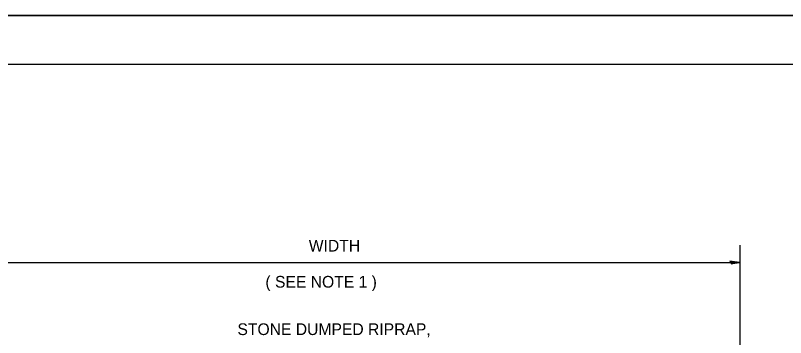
# Model space of a CAD drawing. Extents: x 56529 to 57277, y 42317 to 42806.
# Drawn here: x 57038 to 57195.8, y 42740.4 to 42806.4 of the extents above; entities that cross this region are included whole.
import ezdxf

# ---------------------------------------------------------------- set-up
doc = ezdxf.new("R2010")
doc.units = 0
for name, color, linetype in [('Design_PR_Roadway Notes', 7, 'Continuous'), ('Level 48', 7, 'Continuous'), ('Sheets_50 Reference Boundary', 7, 'Continuous'), ('Sheets_General Details', 7, 'Continuous'), ('Sheets_Printer Plotting Border', 7, 'Continuous')]:
    doc.layers.add(name, color=color, linetype=linetype)

msp = doc.modelspace()

# ---------------------------------------------------------------- linework, layer by layer
at = {"layer": 'Design_PR_Roadway Notes'}
for p, q in [((57186.385, 42759.315), (57186.385, 42723.022)), ((57027.09, 42755.753), (57186.385, 42755.753))]:
    msp.add_line(p, q, dxfattribs=at)
msp.add_lwpolyline([(57184.548, 42755.78), (57184.61, 42755.506), (57185.385, 42755.624), (57186.385, 42755.753), (57185.318, 42755.9), (57184.385, 42756.063), (57184.548, 42755.78), (57184.63, 42755.599), (57185.712, 42755.755), (57184.529, 42755.963), (57184.704, 42755.729), (57185.202, 42755.761), (57184.723, 42755.835)], dxfattribs=at)
at = {"layer": 'Level 48'}
msp.add_lwpolyline([(56597.224, 42806.443), (57277.224, 42806.443), (57277.224, 42366.443), (56597.224, 42366.443)], close=True, dxfattribs=at)
at = {"layer": 'Sheets_50 Reference Boundary'}
msp.add_lwpolyline([(56637.224, 42796.439), (57267.224, 42796.439), (57267.224, 42396.443), (56637.224, 42396.443)], close=True, dxfattribs=at)
at = {"layer": 'Sheets_General Details'}
msp.add_line((57277.224, 42806.443), (56597.224, 42806.443), dxfattribs=at)
msp.add_lwpolyline([(56637.224, 42796.443), (57267.224, 42796.443), (57267.224, 42376.443), (56637.224, 42376.443)], close=True, dxfattribs=at)
at = {"layer": 'Sheets_Printer Plotting Border'}
msp.add_lwpolyline([(56597.224, 42366.443), (57277.224, 42366.443), (57277.224, 42806.443), (56597.224, 42806.443)], close=True, dxfattribs=at)

# ---------------------------------------------------------------- texts
at = {"layer": 'Design_PR_Roadway Notes'}
for s, height, p in [('WIDTH', 2.4, (57098.11, 42758.019)), ('( SEE NOTE 1 )', 2.39999, (57089.228, 42750.619)), ('STONE DUMPED RIPRAP,', 2.39999, (57083.499, 42740.896))]:
    msp.add_text(s, height=height, dxfattribs=at).set_placement(p)

doc.saveas('drawing.dxf')
